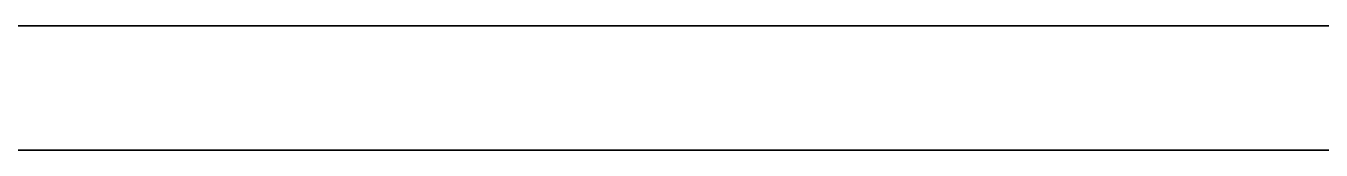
# Model space of a CAD drawing. Header units: millimetres. Extents: x -32 to 143, y -20 to 136.
# Drawn here: x 74.48 to 83.03, y 51.68 to 52.5 of the extents above; entities that cross this region are included whole.
import ezdxf

# ---------------------------------------------------------------- set-up
doc = ezdxf.new("R2010")
doc.units = ezdxf.units.MM
doc.linetypes.add('DASHED', pattern=[1.524, 1.27, -0.254])
doc.layers.add('HIDDEN', color=8, linetype='DASHED')
doc.layers.add('VISIBLE', color=7, linetype='CONTINUOUS')

msp = doc.modelspace()

# ---------------------------------------------------------------- linework, layer by layer
at = {"layer": 'HIDDEN'}
for points in [[(90, 52.5), (89.2381, 52.5), (88.47619, 52.5), (87.71429, 52.5), (86.95238, 52.5), (86.19048, 52.5), (85.42857, 52.5), (84.66667, 52.5), (83.90476, 52.5), (83.14286, 52.5), (82.38095, 52.5), (81.61905, 52.5), (80.85714, 52.5), (80.09524, 52.5), (79.33333, 52.5), (78.57143, 52.5), (77.80952, 52.5), (77.04762, 52.5), (76.28571, 52.5), (75.52381, 52.5), (74.7619, 52.5), (74, 52.5)], [(83.20034, 52.5), (82.7202, 52.5), (82.24007, 52.5), (81.75993, 52.5), (81.2798, 52.5), (80.79966, 52.5), (80.31953, 52.5), (79.83939, 52.5), (79.35926, 52.5), (78.87912, 52.5), (78.39898, 52.5), (77.91885, 52.5), (77.43871, 52.5), (76.95858, 52.5), (76.47844, 52.5), (75.99831, 52.5), (75.51817, 52.5), (75.03804, 52.5), (74.5579, 52.5), (74.07777, 52.5)], [(74.31783, 52.5), (74.5579, 52.5), (74.79797, 52.5), (75.03804, 52.5), (75.2781, 52.5), (75.51817, 52.5), (75.75824, 52.5), (75.99831, 52.5), (76.23838, 52.5), (76.47844, 52.5), (76.71851, 52.5), (76.95858, 52.5), (77.19865, 52.5), (77.43871, 52.5), (77.67878, 52.5), (77.91885, 52.5), (78.15892, 52.5), (78.39898, 52.5), (78.63905, 52.5), (78.87912, 52.5), (79.11919, 52.5), (79.35926, 52.5), (79.59932, 52.5), (79.83939, 52.5), (80.07946, 52.5), (80.31953, 52.5), (80.55959, 52.5), (80.79966, 52.5), (81.03973, 52.5), (81.2798, 52.5), (81.51986, 52.5), (81.75993, 52.5), (82, 52.5)], [(82, 52.5), (82.24007, 52.5), (82.48014, 52.5), (82.7202, 52.5), (82.96027, 52.5), (83.20034, 52.5)], [(83.13492, 51.67574), (82.68095, 51.67574), (82.22698, 51.67574), (81.77302, 51.67574), (81.31905, 51.67574), (80.86508, 51.67574), (80.41111, 51.67574), (79.95714, 51.67574), (79.50317, 51.67574), (79.04921, 51.67574), (78.59524, 51.67574), (78.14127, 51.67574), (77.6873, 51.67574), (77.23333, 51.67574), (76.77937, 51.67574), (76.3254, 51.67574), (75.87143, 51.67574), (75.41746, 51.67574), (74.96349, 51.67574), (74.50952, 51.67574), (74.05556, 51.67574)], [(74.28254, 51.67574), (74.50952, 51.67574), (74.73651, 51.67574), (74.96349, 51.67574), (75.19048, 51.67574), (75.41746, 51.67574), (75.64444, 51.67574), (75.87143, 51.67574), (76.09841, 51.67574), (76.3254, 51.67574), (76.55238, 51.67574), (76.77937, 51.67574), (77.00635, 51.67574), (77.23333, 51.67574), (77.46032, 51.67574), (77.6873, 51.67574), (77.91429, 51.67574), (78.14127, 51.67574), (78.36825, 51.67574), (78.59524, 51.67574), (78.82222, 51.67574), (79.04921, 51.67574), (79.27619, 51.67574), (79.50317, 51.67574), (79.73016, 51.67574), (79.95714, 51.67574), (80.18413, 51.67574), (80.41111, 51.67574), (80.6381, 51.67574), (80.86508, 51.67574), (81.09206, 51.67574), (81.31905, 51.67574), (81.54603, 51.67574), (81.77302, 51.67574), (82, 51.67574)], [(82, 51.67574), (82.22698, 51.67574), (82.45397, 51.67574), (82.68095, 51.67574), (82.90794, 51.67574), (83.13492, 51.67574)]]:
    msp.add_lwpolyline(points, dxfattribs=at)
at = {"layer": 'VISIBLE'}
for points in [[(74.38095, 52.5), (74.7619, 52.5), (75.14286, 52.5), (75.52381, 52.5), (75.90476, 52.5), (76.28571, 52.5), (76.66667, 52.5), (77.04762, 52.5), (77.42857, 52.5), (77.80952, 52.5), (78.19048, 52.5), (78.57143, 52.5), (78.95238, 52.5), (79.33333, 52.5), (79.71429, 52.5), (80.09524, 52.5), (80.47619, 52.5), (80.85714, 52.5), (81.2381, 52.5), (81.61905, 52.5), (82, 52.5)], [(82, 52.5), (82.38095, 52.5), (82.7619, 52.5), (83.14286, 52.5), (83.52381, 52.5), (83.90476, 52.5), (84.28571, 52.5), (84.66667, 52.5), (85.04762, 52.5), (85.42857, 52.5), (85.80952, 52.5), (86.19048, 52.5), (86.57143, 52.5), (86.95238, 52.5), (87.33333, 52.5), (87.71429, 52.5), (88.09524, 52.5), (88.47619, 52.5), (88.85714, 52.5), (89.2381, 52.5), (89.61905, 52.5)]]:
    msp.add_lwpolyline(points, dxfattribs=at)

doc.saveas('drawing.dxf')
